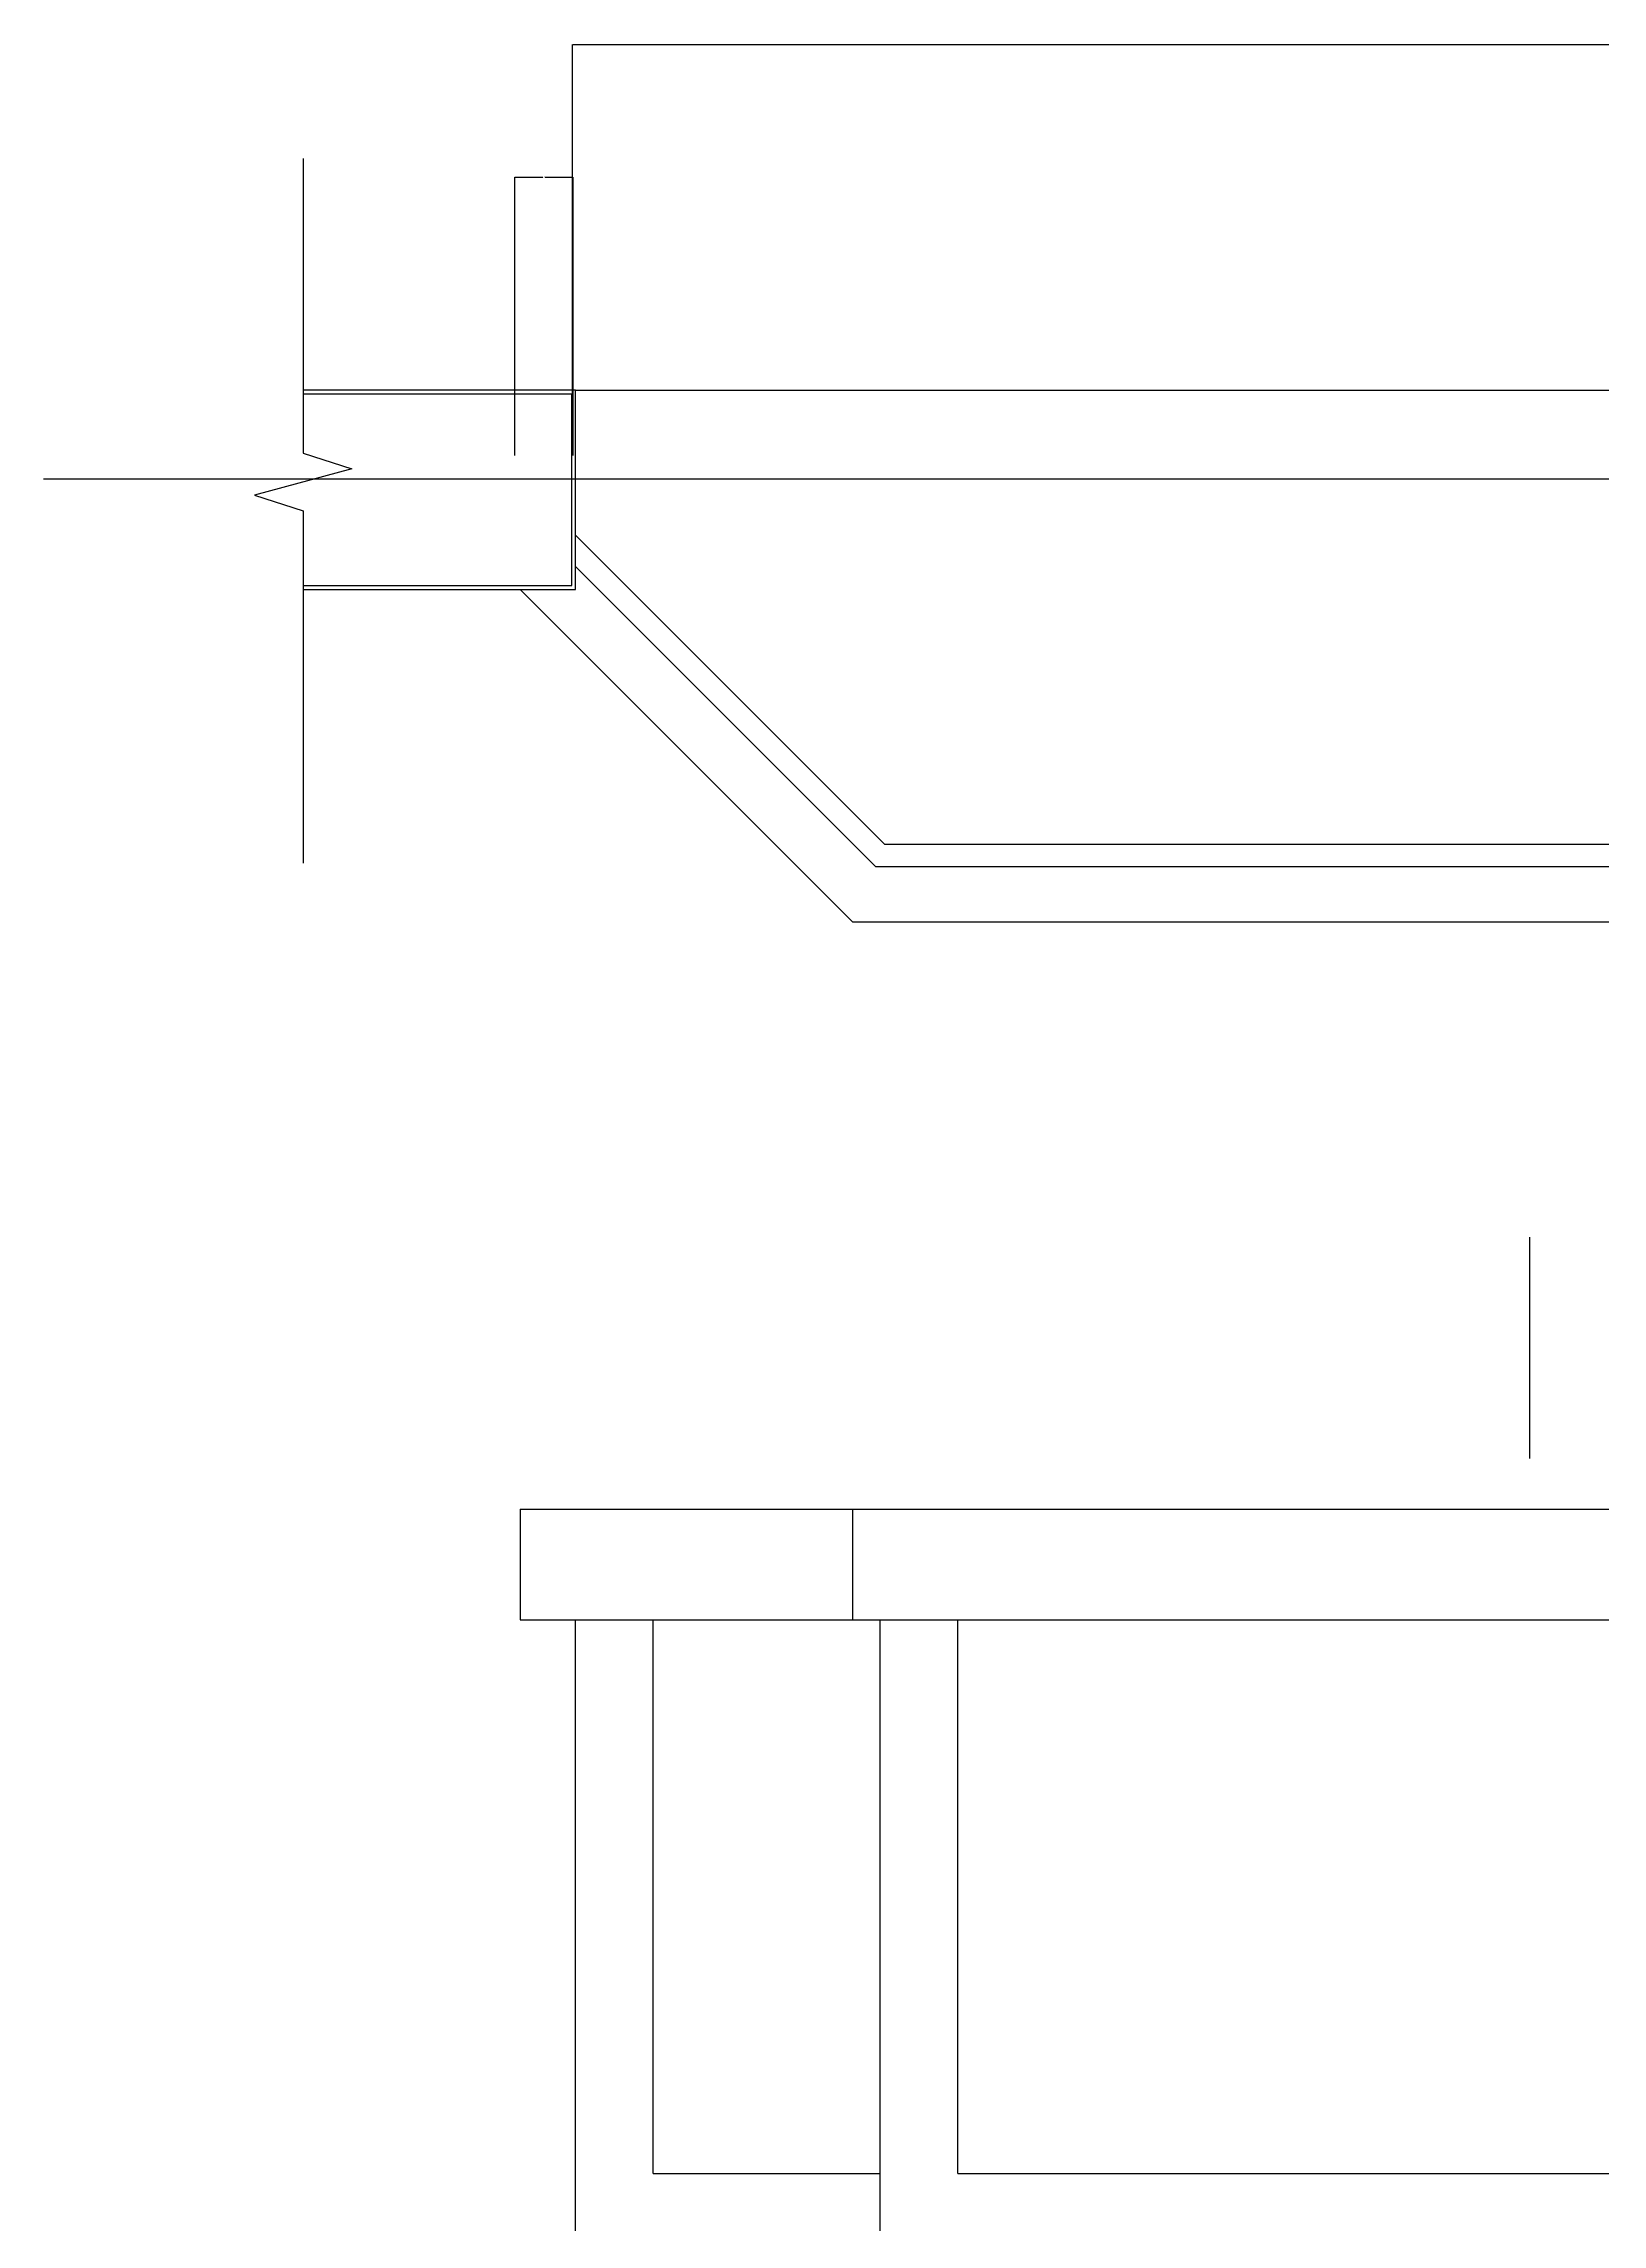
# Model space of a CAD drawing. Header units: metres. Extents: x -3162 to 6352, y -3306 to 1625.
# Drawn here: x -1394 to 13, y -348 to 1622 of the extents above; entities that cross this region are included whole.
import ezdxf

# ---------------------------------------------------------------- set-up
doc = ezdxf.new("R2010")
doc.units = ezdxf.units.M
for name, color, linetype in [('E_WALL', 255, 'Continuous'), ('LM', 141, 'Continuous'), ('OTHER', 7, 'Continuous'), ('PUB_DIM', 3, 'Continuous'), ('PUB_WALL', 7, 'Continuous'), ('S_DOTE', 1, 'Continuous'), ('S_FLOOR', 2, 'Continuous')]:
    doc.layers.add(name, color=color, linetype=linetype)
doc.dimstyles.get("Standard").update_dxf_attribs({"dimtxt": 2.5, "dimasz": 2.5, "dimexe": 1.25, "dimexo": 0.625, "dimtad": 1, "dimcen": 2.5, "dimazin": 3, "dimtfac": 1, "dimtmove": 0, "dimatfit": 3})

# ---------------------------------------------------------------- blocks, each defined once
blk = doc.blocks.new('*D40')
for p, q in [((-916.48, 1249.94), (-916.48, 1621.08)), ((-916.23, 1621.08), (81.52, 1621.08)), ((85.52, 1621.08), (1083.27, 1621.08)), ((1083.52, 1249.94), (1083.52, 1621.08))]:
    blk.add_line(p, q)
at = {"layer": 'Defpoints'}
for p in [(-916.48, 1621.08), (-916.48, 1249.94), (1083.52, 1249.94)]:
    blk.add_point(p, dxfattribs=at)
at = {"layer": 'PUB_DIM', "insert": (83.52, 1621.08), "char_height": 1, "attachment_point": 5}
blk.add_mtext('2000', dxfattribs=at)
blk = doc.blocks.new('*D41')
for p, q in [((-968.76, 1249.94), (-968.76, 1501.08)), ((-968.51, 1501.08), (-943.4, 1501.08)), ((-941.4, 1501.08), (-916.29, 1501.08)), ((-916.04, 1249.94), (-916.04, 1501.08))]:
    blk.add_line(p, q)
at = {"layer": 'Defpoints'}
for p in [(-968.76, 1501.08), (-968.76, 1249.94), (-916.04, 1249.94)]:
    blk.add_point(p, dxfattribs=at)
at = {"layer": 'PUB_DIM', "insert": (-942.4, 1501.08), "char_height": 1, "attachment_point": 5}
blk.add_mtext('50', dxfattribs=at)

msp = doc.modelspace()

# ---------------------------------------------------------------- linework, layer by layer
at = {"layer": 'E_WALL'}
for p, q in [((-963.76, 298.47), (1136.24, 298.47)), ((-963.76, 298.47), (-963.76, 198.47)), ((-663.76, 298.47), (-663.76, 198.47)), ((-963.76, 198.47), (1136.24, 198.47)), ((-913.76, -1801.53), (-913.76, 198.47))]:
    msp.add_line(p, q, dxfattribs=at)
at = {"layer": 'LM'}
for p, q in [((-913.76, 1308.78), (1086.24, 1308.78)), ((-634.77, 898.78), (-914.26, 1178.28)), ((-643.05, 878.78), (-913.76, 1149.49)), ((-663.76, 828.78), (-963.76, 1128.78)), ((-634.77, 898.78), (807.24, 898.78)), ((-643.05, 878.78), (815.53, 878.78)), ((-663.76, 828.78), (836.24, 828.78)), ((-843.76, -301.53), (-843.76, 198.47)), ((-638.76, -1801.53), (-638.76, 198.47)), ((-568.76, -301.53), (-568.76, 198.47)), ((-843.76, -301.53), (-638.76, -301.53)), ((-568.76, -301.53), (61.24, -301.53))]:
    msp.add_line(p, q, dxfattribs=at)
at = {"layer": 'OTHER'}
for p, q in [((-1159.74, 1517.86), (-1159.74, 1251.9)), ((-1159.74, 1251.9), (-1115.74, 1237.9)), ((-1115.74, 1237.9), (-1203.74, 1213.9)), ((-1203.74, 1213.9), (-1159.74, 1199.9)), ((-1159.74, 1199.9), (-1159.74, 881.58))]:
    msp.add_line(p, q, dxfattribs=at)
at = {"layer": 'PUB_DIM'}
msp.add_lwpolyline([(-52.34, 544.03), (-52.34, 344.03)], dxfattribs=at)
at = {"layer": 'PUB_WALL'}
msp.add_lwpolyline([(-1159.74, 1132.28), (-917.26, 1132.28), (-917.26, 1305.28), (-1159.74, 1305.28)], dxfattribs=at)
at = {"layer": 'S_DOTE'}
msp.add_line((-1394.16, 1228.78), (1460.51, 1228.78), dxfattribs=at)
at = {"layer": 'S_FLOOR'}
for p, q in [((-913.76, 1308.78), (-1159.74, 1308.78)), ((-913.76, 1128.78), (-913.76, 1308.78)), ((-1159.74, 1128.78), (-913.76, 1128.78))]:
    msp.add_line(p, q, dxfattribs=at)

# ---------------------------------------------------------------- dimensions: what is measured, and where the dimension line sits
at = {"layer": 'PUB_DIM'}
dim = msp.add_linear_dim(base=(-916.48, 1621.08), p1=(-916.48, 1249.94), p2=(1083.52, 1249.94), dimstyle='Standard', dxfattribs=at)
dim.commit()
dim.dimension.update_dxf_attribs({"geometry": '*D40', "text_midpoint": (83.52, 1621.08)})
dim = msp.add_linear_dim(base=(-968.76, 1501.08), p1=(-968.76, 1249.94), p2=(-916.04, 1249.94), text='50', dimstyle='Standard', dxfattribs=at)
dim.commit()
dim.dimension.update_dxf_attribs({"geometry": '*D41', "text_midpoint": (-942.4, 1501.08)})

doc.saveas('drawing.dxf')
